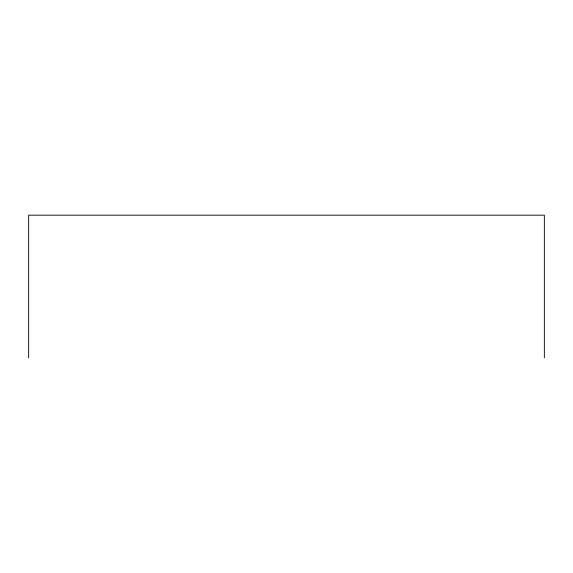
<?xml version="1.0" encoding="UTF-8"?>
<svg xmlns="http://www.w3.org/2000/svg" width="573" height="573" viewBox="0 0 573 573"><rect width="100%" height="100%" fill="white"/><g stroke="black" fill="none" stroke-linecap="round" stroke-linejoin="round"><path stroke-width="0.86" d="M544.35 357.831L544.35 215.169L28.65 215.169L28.65 357.831"/></g></svg>
